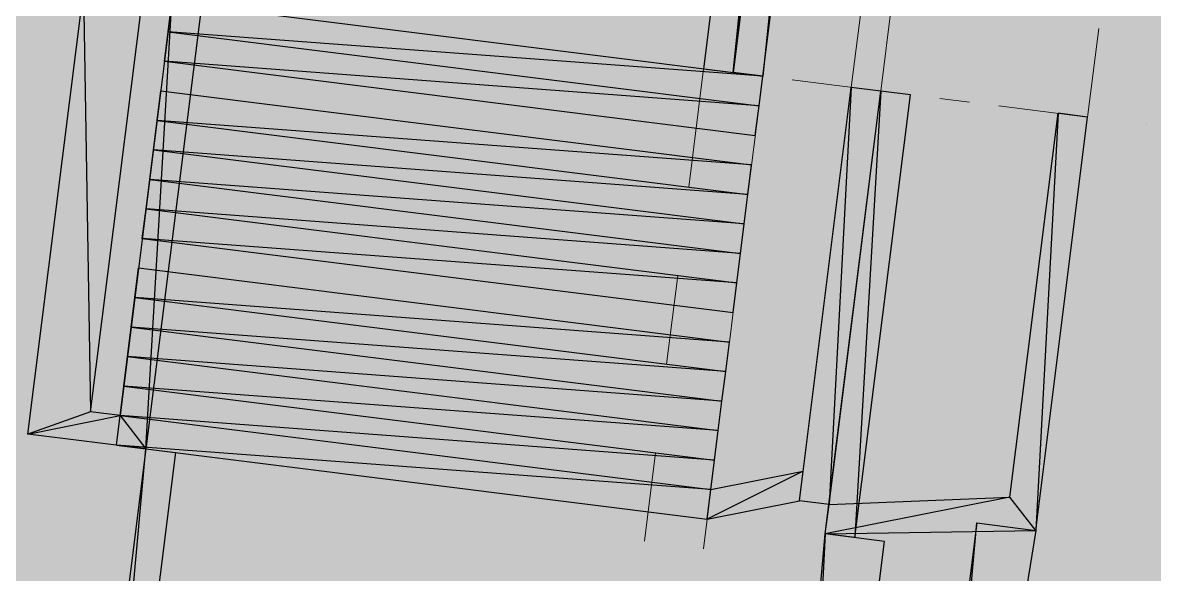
# Model space of a CAD drawing. Header units: metres. Extents: x -4 to 509425, y 7549 to 4732445.
# Drawn here: x 475995.3544 to 475995.6762, y 4719725.0143 to 4719725.1713 of the extents above; entities that cross this region are included whole.
import ezdxf

# ---------------------------------------------------------------- set-up
doc = ezdxf.new("R2010")
doc.units = ezdxf.units.M
doc.header["$LTSCALE"] = 0.01
doc.header["$MEASUREMENT"] = 0
doc.layers.get('0').update_dxf_attribs({"lineweight": 0})
doc.layers.add('_SUBESTACIÓN', color=1, linetype='Continuous')
doc.layers.add('SUBESTACION LA VID', color=253, linetype='Continuous')

# ---------------------------------------------------------------- blocks, each defined once
blk = doc.blocks.new('A$Cfff6051d')
at = {"layer": 'SUBESTACION LA VID', "transparency": 33554687}
h = blk.add_hatch(color=256, dxfattribs=at)
h.dxf.hatch_style = 2
edge = h.paths.add_edge_path()
edge.add_spline(control_points=[(475995.24128, 4719724.75294), (475995.24128, 4719724.75294), (475995.24968, 4719724.75189), (475995.24968, 4719724.75189), (475995.24968, 4719724.75189), (475995.35291, 4719725.64338), (475995.35291, 4719725.64338), (475995.35291, 4719725.64338), (475995.24128, 4719724.75294), (475995.24128, 4719724.75294)], knot_values=[0, 0, 0, 0, 1, 1, 1, 2, 2, 2, 3, 3, 3, 3], degree=3, periodic=0)
edge = h.paths.add_edge_path()
edge.add_spline(control_points=[(475995.24968, 4719724.75189), (475995.24968, 4719724.75189), (475995.35291, 4719725.64338), (475995.35291, 4719725.64338), (475995.35291, 4719725.64338), (475995.36131, 4719725.64232), (475995.36131, 4719725.64232), (475995.36131, 4719725.64232), (475995.24968, 4719724.75189), (475995.24968, 4719724.75189)], knot_values=[0, 0, 0, 0, 1, 1, 1, 2, 2, 2, 3, 3, 3, 3], degree=3, periodic=0)
h = blk.add_hatch(color=256, dxfattribs=at)
h.dxf.hatch_style = 2
edge = h.paths.add_edge_path()
edge.add_spline(control_points=[(475995.24968, 4719724.75189), (475995.24968, 4719724.75189), (475995.25808, 4719724.75084), (475995.25808, 4719724.75084), (475995.25808, 4719724.75084), (475995.36131, 4719725.64232), (475995.36131, 4719725.64232), (475995.36131, 4719725.64232), (475995.24968, 4719724.75189), (475995.24968, 4719724.75189)], knot_values=[0, 0, 0, 0, 1, 1, 1, 2, 2, 2, 3, 3, 3, 3], degree=3, periodic=0)
edge = h.paths.add_edge_path()
edge.add_spline(control_points=[(475995.25808, 4719724.75084), (475995.25808, 4719724.75084), (475995.36131, 4719725.64232), (475995.36131, 4719725.64232), (475995.36131, 4719725.64232), (475995.36971, 4719725.64127), (475995.36971, 4719725.64127), (475995.36971, 4719725.64127), (475995.25808, 4719724.75084), (475995.25808, 4719724.75084)], knot_values=[0, 0, 0, 0, 1, 1, 1, 2, 2, 2, 3, 3, 3, 3], degree=3, periodic=0)
h = blk.add_hatch(color=256, dxfattribs=at)
h.dxf.hatch_style = 2
edge = h.paths.add_edge_path()
edge.add_spline(control_points=[(475995.6049, 4719725.54353), (475995.6049, 4719725.54353), (475995.5965, 4719725.54458), (475995.5965, 4719725.54458), (475995.5965, 4719725.54458), (475995.55645, 4719725.15711), (475995.55645, 4719725.15711), (475995.55645, 4719725.15711), (475995.6049, 4719725.54353), (475995.6049, 4719725.54353)], knot_values=[0, 0, 0, 0, 1, 1, 1, 2, 2, 2, 3, 3, 3, 3], degree=3, periodic=0)
edge = h.paths.add_edge_path()
edge.add_spline(control_points=[(475995.5965, 4719725.54458), (475995.5965, 4719725.54458), (475995.55645, 4719725.15711), (475995.55645, 4719725.15711), (475995.55645, 4719725.15711), (475995.54805, 4719725.15817), (475995.54805, 4719725.15817), (475995.54805, 4719725.15817), (475995.5965, 4719725.54458), (475995.5965, 4719725.54458)], knot_values=[0, 0, 0, 0, 1, 1, 1, 2, 2, 2, 3, 3, 3, 3], degree=3, periodic=0)
h = blk.add_hatch(color=256, dxfattribs=at)
h.dxf.hatch_style = 2
edge = h.paths.add_edge_path()
edge.add_spline(control_points=[(475995.55645, 4719725.15711), (475995.55645, 4719725.15711), (475995.56485, 4719725.15606), (475995.56485, 4719725.15606), (475995.56485, 4719725.15606), (475995.6049, 4719725.54353), (475995.6049, 4719725.54353), (475995.6049, 4719725.54353), (475995.55645, 4719725.15711), (475995.55645, 4719725.15711)], knot_values=[0, 0, 0, 0, 1, 1, 1, 2, 2, 2, 3, 3, 3, 3], degree=3, periodic=0)
edge = h.paths.add_edge_path()
edge.add_spline(control_points=[(475995.56485, 4719725.15606), (475995.56485, 4719725.15606), (475995.6049, 4719725.54353), (475995.6049, 4719725.54353), (475995.6049, 4719725.54353), (475995.6133, 4719725.54247), (475995.6133, 4719725.54247), (475995.6133, 4719725.54247), (475995.56485, 4719725.15606), (475995.56485, 4719725.15606)], knot_values=[0, 0, 0, 0, 1, 1, 1, 2, 2, 2, 3, 3, 3, 3], degree=3, periodic=0)
h = blk.add_hatch(color=256, dxfattribs=at)
h.dxf.hatch_style = 2
edge = h.paths.add_edge_path()
edge.add_spline(control_points=[(475995.39685, 4719725.17712), (475995.39685, 4719725.17712), (475995.39579, 4719725.16872), (475995.39579, 4719725.16872), (475995.39579, 4719725.16872), (475995.56485, 4719725.15606), (475995.56485, 4719725.15606), (475995.56485, 4719725.15606), (475995.39685, 4719725.17712), (475995.39685, 4719725.17712)], knot_values=[0, 0, 0, 0, 1, 1, 1, 2, 2, 2, 3, 3, 3, 3], degree=3, periodic=0)
edge = h.paths.add_edge_path()
edge.add_spline(control_points=[(475995.39579, 4719725.16872), (475995.39579, 4719725.16872), (475995.56485, 4719725.15606), (475995.56485, 4719725.15606), (475995.56485, 4719725.15606), (475995.5638, 4719725.14766), (475995.5638, 4719725.14766), (475995.5638, 4719725.14766), (475995.39579, 4719725.16872), (475995.39579, 4719725.16872)], knot_values=[0, 0, 0, 0, 1, 1, 1, 2, 2, 2, 3, 3, 3, 3], degree=3, periodic=0)
h = blk.add_hatch(color=256, dxfattribs=at)
h.dxf.hatch_style = 2
edge = h.paths.add_edge_path()
edge.add_spline(control_points=[(475995.39579, 4719725.16872), (475995.39579, 4719725.16872), (475995.39474, 4719725.16032), (475995.39474, 4719725.16032), (475995.39474, 4719725.16032), (475995.5638, 4719725.14766), (475995.5638, 4719725.14766), (475995.5638, 4719725.14766), (475995.39579, 4719725.16872), (475995.39579, 4719725.16872)], knot_values=[0, 0, 0, 0, 1, 1, 1, 2, 2, 2, 3, 3, 3, 3], degree=3, periodic=0)
edge = h.paths.add_edge_path()
edge.add_spline(control_points=[(475995.39474, 4719725.16032), (475995.39474, 4719725.16032), (475995.5638, 4719725.14766), (475995.5638, 4719725.14766), (475995.5638, 4719725.14766), (475995.56275, 4719725.13926), (475995.56275, 4719725.13926), (475995.56275, 4719725.13926), (475995.39474, 4719725.16032), (475995.39474, 4719725.16032)], knot_values=[0, 0, 0, 0, 1, 1, 1, 2, 2, 2, 3, 3, 3, 3], degree=3, periodic=0)
h = blk.add_hatch(color=256, dxfattribs=at)
h.dxf.hatch_style = 2
edge = h.paths.add_edge_path()
edge.add_spline(control_points=[(475995.39369, 4719725.15192), (475995.39369, 4719725.15192), (475995.39263, 4719725.14352), (475995.39263, 4719725.14352), (475995.39263, 4719725.14352), (475995.5617, 4719725.13086), (475995.5617, 4719725.13086), (475995.5617, 4719725.13086), (475995.39369, 4719725.15192), (475995.39369, 4719725.15192)], knot_values=[0, 0, 0, 0, 1, 1, 1, 2, 2, 2, 3, 3, 3, 3], degree=3, periodic=0)
edge = h.paths.add_edge_path()
edge.add_spline(control_points=[(475995.39263, 4719725.14352), (475995.39263, 4719725.14352), (475995.5617, 4719725.13086), (475995.5617, 4719725.13086), (475995.5617, 4719725.13086), (475995.56064, 4719725.12246), (475995.56064, 4719725.12246), (475995.56064, 4719725.12246), (475995.39263, 4719725.14352), (475995.39263, 4719725.14352)], knot_values=[0, 0, 0, 0, 1, 1, 1, 2, 2, 2, 3, 3, 3, 3], degree=3, periodic=0)
h = blk.add_hatch(color=256, dxfattribs=at)
h.dxf.hatch_style = 2
edge = h.paths.add_edge_path()
edge.add_spline(control_points=[(475995.58266, 4719725.02584), (475995.58266, 4719725.02584), (475995.59106, 4719725.02479), (475995.59106, 4719725.02479), (475995.59106, 4719725.02479), (475995.59845, 4719725.15185), (475995.59845, 4719725.15185), (475995.59845, 4719725.15185), (475995.58266, 4719725.02584), (475995.58266, 4719725.02584)], knot_values=[0, 0, 0, 0, 1, 1, 1, 2, 2, 2, 3, 3, 3, 3], degree=3, periodic=0)
edge = h.paths.add_edge_path()
edge.add_spline(control_points=[(475995.59106, 4719725.02479), (475995.59106, 4719725.02479), (475995.59845, 4719725.15185), (475995.59845, 4719725.15185), (475995.59845, 4719725.15185), (475995.60685, 4719725.15079), (475995.60685, 4719725.15079), (475995.60685, 4719725.15079), (475995.59106, 4719725.02479), (475995.59106, 4719725.02479)], knot_values=[0, 0, 0, 0, 1, 1, 1, 2, 2, 2, 3, 3, 3, 3], degree=3, periodic=0)
h = blk.add_hatch(color=256, dxfattribs=at)
h.dxf.hatch_style = 2
edge = h.paths.add_edge_path()
edge.add_spline(control_points=[(475995.39263, 4719725.14352), (475995.39263, 4719725.14352), (475995.39158, 4719725.13512), (475995.39158, 4719725.13512), (475995.39158, 4719725.13512), (475995.56064, 4719725.12246), (475995.56064, 4719725.12246), (475995.56064, 4719725.12246), (475995.39263, 4719725.14352), (475995.39263, 4719725.14352)], knot_values=[0, 0, 0, 0, 1, 1, 1, 2, 2, 2, 3, 3, 3, 3], degree=3, periodic=0)
edge = h.paths.add_edge_path()
edge.add_spline(control_points=[(475995.39158, 4719725.13512), (475995.39158, 4719725.13512), (475995.56064, 4719725.12246), (475995.56064, 4719725.12246), (475995.56064, 4719725.12246), (475995.55959, 4719725.11406), (475995.55959, 4719725.11406), (475995.55959, 4719725.11406), (475995.39158, 4719725.13512), (475995.39158, 4719725.13512)], knot_values=[0, 0, 0, 0, 1, 1, 1, 2, 2, 2, 3, 3, 3, 3], degree=3, periodic=0)
h = blk.add_hatch(color=256, dxfattribs=at)
h.dxf.hatch_style = 2
edge = h.paths.add_edge_path()
edge.add_spline(control_points=[(475995.39158, 4719725.13512), (475995.39158, 4719725.13512), (475995.39053, 4719725.12672), (475995.39053, 4719725.12672), (475995.39053, 4719725.12672), (475995.55959, 4719725.11406), (475995.55959, 4719725.11406), (475995.55959, 4719725.11406), (475995.39158, 4719725.13512), (475995.39158, 4719725.13512)], knot_values=[0, 0, 0, 0, 1, 1, 1, 2, 2, 2, 3, 3, 3, 3], degree=3, periodic=0)
edge = h.paths.add_edge_path()
edge.add_spline(control_points=[(475995.39053, 4719725.12672), (475995.39053, 4719725.12672), (475995.55959, 4719725.11406), (475995.55959, 4719725.11406), (475995.55959, 4719725.11406), (475995.55854, 4719725.10566), (475995.55854, 4719725.10566), (475995.55854, 4719725.10566), (475995.39053, 4719725.12672), (475995.39053, 4719725.12672)], knot_values=[0, 0, 0, 0, 1, 1, 1, 2, 2, 2, 3, 3, 3, 3], degree=3, periodic=0)
h = blk.add_hatch(color=256, dxfattribs=at)
h.dxf.hatch_style = 2
edge = h.paths.add_edge_path()
edge.add_spline(control_points=[(475995.39053, 4719725.12672), (475995.39053, 4719725.12672), (475995.38947, 4719725.11832), (475995.38947, 4719725.11832), (475995.38947, 4719725.11832), (475995.55854, 4719725.10566), (475995.55854, 4719725.10566), (475995.55854, 4719725.10566), (475995.39053, 4719725.12672), (475995.39053, 4719725.12672)], knot_values=[0, 0, 0, 0, 1, 1, 1, 2, 2, 2, 3, 3, 3, 3], degree=3, periodic=0)
edge = h.paths.add_edge_path()
edge.add_spline(control_points=[(475995.38947, 4719725.11832), (475995.38947, 4719725.11832), (475995.55854, 4719725.10566), (475995.55854, 4719725.10566), (475995.55854, 4719725.10566), (475995.55748, 4719725.09726), (475995.55748, 4719725.09726), (475995.55748, 4719725.09726), (475995.38947, 4719725.11832), (475995.38947, 4719725.11832)], knot_values=[0, 0, 0, 0, 1, 1, 1, 2, 2, 2, 3, 3, 3, 3], degree=3, periodic=0)
h = blk.add_hatch(color=256, dxfattribs=at)
h.dxf.hatch_style = 2
edge = h.paths.add_edge_path()
edge.add_spline(control_points=[(475995.38947, 4719725.11832), (475995.38947, 4719725.11832), (475995.38842, 4719725.10992), (475995.38842, 4719725.10992), (475995.38842, 4719725.10992), (475995.55748, 4719725.09726), (475995.55748, 4719725.09726), (475995.55748, 4719725.09726), (475995.38947, 4719725.11832), (475995.38947, 4719725.11832)], knot_values=[0, 0, 0, 0, 1, 1, 1, 2, 2, 2, 3, 3, 3, 3], degree=3, periodic=0)
edge = h.paths.add_edge_path()
edge.add_spline(control_points=[(475995.38842, 4719725.10992), (475995.38842, 4719725.10992), (475995.55748, 4719725.09726), (475995.55748, 4719725.09726), (475995.55748, 4719725.09726), (475995.55643, 4719725.08886), (475995.55643, 4719725.08886), (475995.55643, 4719725.08886), (475995.38842, 4719725.10992), (475995.38842, 4719725.10992)], knot_values=[0, 0, 0, 0, 1, 1, 1, 2, 2, 2, 3, 3, 3, 3], degree=3, periodic=0)
h = blk.add_hatch(color=256, dxfattribs=at)
h.dxf.hatch_style = 2
edge = h.paths.add_edge_path()
edge.add_spline(control_points=[(475995.38737, 4719725.10152), (475995.38737, 4719725.10152), (475995.38631, 4719725.09312), (475995.38631, 4719725.09312), (475995.38631, 4719725.09312), (475995.55538, 4719725.08046), (475995.55538, 4719725.08046), (475995.55538, 4719725.08046), (475995.38737, 4719725.10152), (475995.38737, 4719725.10152)], knot_values=[0, 0, 0, 0, 1, 1, 1, 2, 2, 2, 3, 3, 3, 3], degree=3, periodic=0)
edge = h.paths.add_edge_path()
edge.add_spline(control_points=[(475995.38631, 4719725.09312), (475995.38631, 4719725.09312), (475995.55538, 4719725.08046), (475995.55538, 4719725.08046), (475995.55538, 4719725.08046), (475995.55432, 4719725.07206), (475995.55432, 4719725.07206), (475995.55432, 4719725.07206), (475995.38631, 4719725.09312), (475995.38631, 4719725.09312)], knot_values=[0, 0, 0, 0, 1, 1, 1, 2, 2, 2, 3, 3, 3, 3], degree=3, periodic=0)
h = blk.add_hatch(color=256, dxfattribs=at)
h.dxf.hatch_style = 2
edge = h.paths.add_edge_path()
edge.add_spline(control_points=[(475995.38631, 4719725.09312), (475995.38631, 4719725.09312), (475995.38526, 4719725.08472), (475995.38526, 4719725.08472), (475995.38526, 4719725.08472), (475995.55432, 4719725.07206), (475995.55432, 4719725.07206), (475995.55432, 4719725.07206), (475995.38631, 4719725.09312), (475995.38631, 4719725.09312)], knot_values=[0, 0, 0, 0, 1, 1, 1, 2, 2, 2, 3, 3, 3, 3], degree=3, periodic=0)
edge = h.paths.add_edge_path()
edge.add_spline(control_points=[(475995.38526, 4719725.08472), (475995.38526, 4719725.08472), (475995.55432, 4719725.07206), (475995.55432, 4719725.07206), (475995.55432, 4719725.07206), (475995.55327, 4719725.06366), (475995.55327, 4719725.06366), (475995.55327, 4719725.06366), (475995.38526, 4719725.08472), (475995.38526, 4719725.08472)], knot_values=[0, 0, 0, 0, 1, 1, 1, 2, 2, 2, 3, 3, 3, 3], degree=3, periodic=0)
h = blk.add_hatch(color=256, dxfattribs=at)
h.dxf.hatch_style = 2
edge = h.paths.add_edge_path()
edge.add_spline(control_points=[(475995.38526, 4719725.08472), (475995.38526, 4719725.08472), (475995.38421, 4719725.07632), (475995.38421, 4719725.07632), (475995.38421, 4719725.07632), (475995.55327, 4719725.06366), (475995.55327, 4719725.06366), (475995.55327, 4719725.06366), (475995.38526, 4719725.08472), (475995.38526, 4719725.08472)], knot_values=[0, 0, 0, 0, 1, 1, 1, 2, 2, 2, 3, 3, 3, 3], degree=3, periodic=0)
edge = h.paths.add_edge_path()
edge.add_spline(control_points=[(475995.38421, 4719725.07632), (475995.38421, 4719725.07632), (475995.55327, 4719725.06366), (475995.55327, 4719725.06366), (475995.55327, 4719725.06366), (475995.55222, 4719725.05526), (475995.55222, 4719725.05526), (475995.55222, 4719725.05526), (475995.38421, 4719725.07632), (475995.38421, 4719725.07632)], knot_values=[0, 0, 0, 0, 1, 1, 1, 2, 2, 2, 3, 3, 3, 3], degree=3, periodic=0)
h = blk.add_hatch(color=256, dxfattribs=at)
h.dxf.hatch_style = 2
edge = h.paths.add_edge_path()
edge.add_spline(control_points=[(475995.38421, 4719725.07632), (475995.38421, 4719725.07632), (475995.38316, 4719725.06792), (475995.38316, 4719725.06792), (475995.38316, 4719725.06792), (475995.55222, 4719725.05526), (475995.55222, 4719725.05526), (475995.55222, 4719725.05526), (475995.38421, 4719725.07632), (475995.38421, 4719725.07632)], knot_values=[0, 0, 0, 0, 1, 1, 1, 2, 2, 2, 3, 3, 3, 3], degree=3, periodic=0)
edge = h.paths.add_edge_path()
edge.add_spline(control_points=[(475995.38316, 4719725.06792), (475995.38316, 4719725.06792), (475995.55222, 4719725.05526), (475995.55222, 4719725.05526), (475995.55222, 4719725.05526), (475995.55116, 4719725.04686), (475995.55116, 4719725.04686), (475995.55116, 4719725.04686), (475995.38316, 4719725.06792), (475995.38316, 4719725.06792)], knot_values=[0, 0, 0, 0, 1, 1, 1, 2, 2, 2, 3, 3, 3, 3], degree=3, periodic=0)
h = blk.add_hatch(color=256, dxfattribs=at)
h.dxf.hatch_style = 2
edge = h.paths.add_edge_path()
edge.add_spline(control_points=[(475995.38316, 4719725.06792), (475995.38316, 4719725.06792), (475995.3821, 4719725.05952), (475995.3821, 4719725.05952), (475995.3821, 4719725.05952), (475995.55116, 4719725.04686), (475995.55116, 4719725.04686), (475995.55116, 4719725.04686), (475995.38316, 4719725.06792), (475995.38316, 4719725.06792)], knot_values=[0, 0, 0, 0, 1, 1, 1, 2, 2, 2, 3, 3, 3, 3], degree=3, periodic=0)
edge = h.paths.add_edge_path()
edge.add_spline(control_points=[(475995.3821, 4719725.05952), (475995.3821, 4719725.05952), (475995.55116, 4719725.04686), (475995.55116, 4719725.04686), (475995.55116, 4719725.04686), (475995.55011, 4719725.03846), (475995.55011, 4719725.03846), (475995.55011, 4719725.03846), (475995.3821, 4719725.05952), (475995.3821, 4719725.05952)], knot_values=[0, 0, 0, 0, 1, 1, 1, 2, 2, 2, 3, 3, 3, 3], degree=3, periodic=0)
h = blk.add_hatch(color=256, dxfattribs=at)
h.dxf.hatch_style = 2
edge = h.paths.add_edge_path()
edge.add_spline(control_points=[(475995.3821, 4719725.05952), (475995.3821, 4719725.05952), (475995.38105, 4719725.05112), (475995.38105, 4719725.05112), (475995.38105, 4719725.05112), (475995.55011, 4719725.03846), (475995.55011, 4719725.03846), (475995.55011, 4719725.03846), (475995.3821, 4719725.05952), (475995.3821, 4719725.05952)], knot_values=[0, 0, 0, 0, 1, 1, 1, 2, 2, 2, 3, 3, 3, 3], degree=3, periodic=0)
edge = h.paths.add_edge_path()
edge.add_spline(control_points=[(475995.38105, 4719725.05112), (475995.38105, 4719725.05112), (475995.55011, 4719725.03846), (475995.55011, 4719725.03846), (475995.55011, 4719725.03846), (475995.54906, 4719725.03005), (475995.54906, 4719725.03005), (475995.54906, 4719725.03005), (475995.38105, 4719725.05112), (475995.38105, 4719725.05112)], knot_values=[0, 0, 0, 0, 1, 1, 1, 2, 2, 2, 3, 3, 3, 3], degree=3, periodic=0)
h = blk.add_hatch(color=256, dxfattribs=at)
h.dxf.hatch_style = 2
edge = h.paths.add_edge_path()
edge.add_spline(control_points=[(475995.39785, 4719725.04901), (475995.39785, 4719725.04901), (475995.38945, 4719725.05006), (475995.38945, 4719725.05006), (475995.38945, 4719725.05006), (475995.36731, 4719724.8054), (475995.36731, 4719724.8054), (475995.36731, 4719724.8054), (475995.39785, 4719725.04901), (475995.39785, 4719725.04901)], knot_values=[0, 0, 0, 0, 1, 1, 1, 2, 2, 2, 3, 3, 3, 3], degree=3, periodic=0)
edge = h.paths.add_edge_path()
edge.add_spline(control_points=[(475995.38945, 4719725.05006), (475995.38945, 4719725.05006), (475995.36731, 4719724.8054), (475995.36731, 4719724.8054), (475995.36731, 4719724.8054), (475995.35891, 4719724.80645), (475995.35891, 4719724.80645), (475995.35891, 4719724.80645), (475995.38945, 4719725.05006), (475995.38945, 4719725.05006)], knot_values=[0, 0, 0, 0, 1, 1, 1, 2, 2, 2, 3, 3, 3, 3], degree=3, periodic=0)
h = blk.add_hatch(color=256, dxfattribs=at)
h.dxf.hatch_style = 2
edge = h.paths.add_edge_path()
edge.add_spline(control_points=[(475995.64252, 4719725.02687), (475995.64252, 4719725.02687), (475995.62572, 4719725.02898), (475995.62572, 4719725.02898), (475995.62572, 4719725.02898), (475995.60463, 4719724.79271), (475995.60463, 4719724.79271), (475995.60463, 4719724.79271), (475995.64252, 4719725.02687), (475995.64252, 4719725.02687)], knot_values=[0, 0, 0, 0, 1, 1, 1, 2, 2, 2, 3, 3, 3, 3], degree=3, periodic=0)
edge = h.paths.add_edge_path()
edge.add_spline(control_points=[(475995.62572, 4719725.02898), (475995.62572, 4719725.02898), (475995.60463, 4719724.79271), (475995.60463, 4719724.79271), (475995.60463, 4719724.79271), (475995.59623, 4719724.79377), (475995.59623, 4719724.79377), (475995.59623, 4719724.79377), (475995.62572, 4719725.02898), (475995.62572, 4719725.02898)], knot_values=[0, 0, 0, 0, 1, 1, 1, 2, 2, 2, 3, 3, 3, 3], degree=3, periodic=0)
h = blk.add_hatch(color=256, dxfattribs=at)
h.dxf.hatch_style = 2
edge = h.paths.add_edge_path()
edge.add_spline(control_points=[(475995.56262, 4719724.79798), (475995.56262, 4719724.79798), (475995.57102, 4719724.79693), (475995.57102, 4719724.79693), (475995.57102, 4719724.79693), (475995.58266, 4719725.02584), (475995.58266, 4719725.02584), (475995.58266, 4719725.02584), (475995.56262, 4719724.79798), (475995.56262, 4719724.79798)], knot_values=[0, 0, 0, 0, 1, 1, 1, 2, 2, 2, 3, 3, 3, 3], degree=3, periodic=0)
edge = h.paths.add_edge_path()
edge.add_spline(control_points=[(475995.57102, 4719724.79693), (475995.57102, 4719724.79693), (475995.58266, 4719725.02584), (475995.58266, 4719725.02584), (475995.58266, 4719725.02584), (475995.59946, 4719725.02373), (475995.59946, 4719725.02373), (475995.59946, 4719725.02373), (475995.57102, 4719724.79693), (475995.57102, 4719724.79693)], knot_values=[0, 0, 0, 0, 1, 1, 1, 2, 2, 2, 3, 3, 3, 3], degree=3, periodic=0)
at = {"layer": 'SUBESTACION LA VID', "lineweight": 0}
for p, q in [((475995.59321, 4719725.1781), (475995.59005, 4719725.1529)), ((475995.60161, 4719725.17705), (475995.59845, 4719725.15185)), ((475995.45565, 4719725.16975), (475995.44725, 4719725.1708)), ((475995.49765, 4719725.16448), (475995.46405, 4719725.1687)), ((475995.66042, 4719725.16967), (475995.65726, 4719725.14447)), ((475995.51445, 4719725.16238), (475995.50605, 4719725.16343)), ((475995.54805, 4719725.15817), (475995.52285, 4719725.16133)), ((475995.54805, 4719725.15817), (475995.54384, 4719725.12456)), ((475995.56064, 4719725.12246), (475995.56485, 4719725.15606)), ((475995.56485, 4719725.15606), (475995.56485, 4719725.15606)), ((475995.60685, 4719725.15079), (475995.57325, 4719725.15501)), ((475995.62365, 4719725.14869), (475995.61525, 4719725.14974)), ((475995.65726, 4719725.14447), (475995.63205, 4719725.14763)), ((475995.67406, 4719725.14237), (475995.67406, 4719725.14237)), ((475995.54068, 4719725.09936), (475995.53752, 4719725.07416)), ((475995.55432, 4719725.07206), (475995.55748, 4719725.09726)), ((475995.53436, 4719725.04896), (475995.5312, 4719725.02376)), ((475995.548, 4719725.02165), (475995.55116, 4719725.04686))]:
    blk.add_line(p, q, dxfattribs=at)
at = {"layer": 'SUBESTACION LA VID'}
for points in [[(475995.24968, 4719724.75189), (475995.24968, 4719724.75189), (475995.35291, 4719725.64338), (475995.35291, 4719725.64338), (475995.35291, 4719725.64338), (475995.36131, 4719725.64232), (475995.36131, 4719725.64232), (475995.36131, 4719725.64232), (475995.24968, 4719724.75189), (475995.24968, 4719724.75189)], [(475995.24968, 4719724.75189), (475995.24968, 4719724.75189), (475995.25808, 4719724.75084), (475995.25808, 4719724.75084), (475995.25808, 4719724.75084), (475995.36131, 4719725.64232), (475995.36131, 4719725.64232), (475995.36131, 4719725.64232), (475995.24968, 4719724.75189), (475995.24968, 4719724.75189)], [(475995.25808, 4719724.75084), (475995.25808, 4719724.75084), (475995.36131, 4719725.64232), (475995.36131, 4719725.64232), (475995.36131, 4719725.64232), (475995.36971, 4719725.64127), (475995.36971, 4719725.64127), (475995.36971, 4719725.64127), (475995.25808, 4719724.75084), (475995.25808, 4719724.75084)], [(475995.5965, 4719725.54458), (475995.5965, 4719725.54458), (475995.55645, 4719725.15711), (475995.55645, 4719725.15711), (475995.55645, 4719725.15711), (475995.54805, 4719725.15817), (475995.54805, 4719725.15817), (475995.54805, 4719725.15817), (475995.5965, 4719725.54458), (475995.5965, 4719725.54458)], [(475995.6049, 4719725.54353), (475995.6049, 4719725.54353), (475995.5965, 4719725.54458), (475995.5965, 4719725.54458), (475995.5965, 4719725.54458), (475995.55645, 4719725.15711), (475995.55645, 4719725.15711), (475995.55645, 4719725.15711), (475995.6049, 4719725.54353), (475995.6049, 4719725.54353)], [(475995.55645, 4719725.15711), (475995.55645, 4719725.15711), (475995.56485, 4719725.15606), (475995.56485, 4719725.15606), (475995.56485, 4719725.15606), (475995.6049, 4719725.54353), (475995.6049, 4719725.54353), (475995.6049, 4719725.54353), (475995.55645, 4719725.15711), (475995.55645, 4719725.15711)], [(475995.56485, 4719725.15606), (475995.56485, 4719725.15606), (475995.6049, 4719725.54353), (475995.6049, 4719725.54353), (475995.6049, 4719725.54353), (475995.6133, 4719725.54247), (475995.6133, 4719725.54247), (475995.6133, 4719725.54247), (475995.56485, 4719725.15606), (475995.56485, 4719725.15606)], [(475995.35585, 4719725.05428), (475995.35585, 4719725.05428), (475995.3737, 4719725.06057), (475995.3737, 4719725.06057), (475995.3737, 4719725.06057), (475995.37165, 4719725.18028), (475995.37165, 4719725.18028), (475995.37165, 4719725.18028), (475995.35585, 4719725.05428), (475995.35585, 4719725.05428)], [(475995.3737, 4719725.06057), (475995.3737, 4719725.06057), (475995.37165, 4719725.18028), (475995.37165, 4719725.18028), (475995.37165, 4719725.18028), (475995.38845, 4719725.17818), (475995.38845, 4719725.17818), (475995.38845, 4719725.17818), (475995.3737, 4719725.06057), (475995.3737, 4719725.06057)], [(475995.39685, 4719725.17712), (475995.39685, 4719725.17712), (475995.38945, 4719725.05006), (475995.38945, 4719725.05006), (475995.38945, 4719725.05006), (475995.3821, 4719725.05952), (475995.3821, 4719725.05952), (475995.3821, 4719725.05952), (475995.39685, 4719725.17712), (475995.39685, 4719725.17712)], [(475995.40525, 4719725.17607), (475995.40525, 4719725.17607), (475995.39685, 4719725.17712), (475995.39685, 4719725.17712), (475995.39685, 4719725.17712), (475995.38945, 4719725.05006), (475995.38945, 4719725.05006), (475995.38945, 4719725.05006), (475995.40525, 4719725.17607), (475995.40525, 4719725.17607)], [(475995.39685, 4719725.17712), (475995.39685, 4719725.17712), (475995.39579, 4719725.16872), (475995.39579, 4719725.16872), (475995.39579, 4719725.16872), (475995.56485, 4719725.15606), (475995.56485, 4719725.15606), (475995.56485, 4719725.15606), (475995.39685, 4719725.17712), (475995.39685, 4719725.17712)], [(475995.39579, 4719725.16872), (475995.39579, 4719725.16872), (475995.39474, 4719725.16032), (475995.39474, 4719725.16032), (475995.39474, 4719725.16032), (475995.5638, 4719725.14766), (475995.5638, 4719725.14766), (475995.5638, 4719725.14766), (475995.39579, 4719725.16872), (475995.39579, 4719725.16872)], [(475995.39579, 4719725.16872), (475995.39579, 4719725.16872), (475995.56485, 4719725.15606), (475995.56485, 4719725.15606), (475995.56485, 4719725.15606), (475995.5638, 4719725.14766), (475995.5638, 4719725.14766), (475995.5638, 4719725.14766), (475995.39579, 4719725.16872), (475995.39579, 4719725.16872)], [(475995.39474, 4719725.16032), (475995.39474, 4719725.16032), (475995.5638, 4719725.14766), (475995.5638, 4719725.14766), (475995.5638, 4719725.14766), (475995.56275, 4719725.13926), (475995.56275, 4719725.13926), (475995.56275, 4719725.13926), (475995.39474, 4719725.16032), (475995.39474, 4719725.16032)], [(475995.57531, 4719725.0353), (475995.57531, 4719725.0353), (475995.58371, 4719725.03424), (475995.58371, 4719725.03424), (475995.58371, 4719725.03424), (475995.59005, 4719725.1529), (475995.59005, 4719725.1529), (475995.59005, 4719725.1529), (475995.57531, 4719725.0353), (475995.57531, 4719725.0353)], [(475995.58371, 4719725.03424), (475995.58371, 4719725.03424), (475995.59005, 4719725.1529), (475995.59005, 4719725.1529), (475995.59005, 4719725.1529), (475995.59845, 4719725.15185), (475995.59845, 4719725.15185), (475995.59845, 4719725.15185), (475995.58371, 4719725.03424), (475995.58371, 4719725.03424)], [(475995.39369, 4719725.15192), (475995.39369, 4719725.15192), (475995.39263, 4719725.14352), (475995.39263, 4719725.14352), (475995.39263, 4719725.14352), (475995.5617, 4719725.13086), (475995.5617, 4719725.13086), (475995.5617, 4719725.13086), (475995.39369, 4719725.15192), (475995.39369, 4719725.15192)], [(475995.58266, 4719725.02584), (475995.58266, 4719725.02584), (475995.59106, 4719725.02479), (475995.59106, 4719725.02479), (475995.59106, 4719725.02479), (475995.59845, 4719725.15185), (475995.59845, 4719725.15185), (475995.59845, 4719725.15185), (475995.58266, 4719725.02584), (475995.58266, 4719725.02584)], [(475995.59106, 4719725.02479), (475995.59106, 4719725.02479), (475995.59845, 4719725.15185), (475995.59845, 4719725.15185), (475995.59845, 4719725.15185), (475995.60685, 4719725.15079), (475995.60685, 4719725.15079), (475995.60685, 4719725.15079), (475995.59106, 4719725.02479), (475995.59106, 4719725.02479)], [(475995.63517, 4719725.03632), (475995.63517, 4719725.03632), (475995.64252, 4719725.02687), (475995.64252, 4719725.02687), (475995.64252, 4719725.02687), (475995.64886, 4719725.14553), (475995.64886, 4719725.14553), (475995.64886, 4719725.14553), (475995.63517, 4719725.03632), (475995.63517, 4719725.03632)], [(475995.64252, 4719725.02687), (475995.64252, 4719725.02687), (475995.64886, 4719725.14553), (475995.64886, 4719725.14553), (475995.64886, 4719725.14553), (475995.65726, 4719725.14447), (475995.65726, 4719725.14447), (475995.65726, 4719725.14447), (475995.64252, 4719725.02687), (475995.64252, 4719725.02687)], [(475995.39263, 4719725.14352), (475995.39263, 4719725.14352), (475995.39158, 4719725.13512), (475995.39158, 4719725.13512), (475995.39158, 4719725.13512), (475995.56064, 4719725.12246), (475995.56064, 4719725.12246), (475995.56064, 4719725.12246), (475995.39263, 4719725.14352), (475995.39263, 4719725.14352)], [(475995.39263, 4719725.14352), (475995.39263, 4719725.14352), (475995.5617, 4719725.13086), (475995.5617, 4719725.13086), (475995.5617, 4719725.13086), (475995.56064, 4719725.12246), (475995.56064, 4719725.12246), (475995.56064, 4719725.12246), (475995.39263, 4719725.14352), (475995.39263, 4719725.14352)], [(475995.39158, 4719725.13512), (475995.39158, 4719725.13512), (475995.39053, 4719725.12672), (475995.39053, 4719725.12672), (475995.39053, 4719725.12672), (475995.55959, 4719725.11406), (475995.55959, 4719725.11406), (475995.55959, 4719725.11406), (475995.39158, 4719725.13512), (475995.39158, 4719725.13512)], [(475995.39158, 4719725.13512), (475995.39158, 4719725.13512), (475995.56064, 4719725.12246), (475995.56064, 4719725.12246), (475995.56064, 4719725.12246), (475995.55959, 4719725.11406), (475995.55959, 4719725.11406), (475995.55959, 4719725.11406), (475995.39158, 4719725.13512), (475995.39158, 4719725.13512)], [(475995.39053, 4719725.12672), (475995.39053, 4719725.12672), (475995.38947, 4719725.11832), (475995.38947, 4719725.11832), (475995.38947, 4719725.11832), (475995.55854, 4719725.10566), (475995.55854, 4719725.10566), (475995.55854, 4719725.10566), (475995.39053, 4719725.12672), (475995.39053, 4719725.12672)], [(475995.39053, 4719725.12672), (475995.39053, 4719725.12672), (475995.55959, 4719725.11406), (475995.55959, 4719725.11406), (475995.55959, 4719725.11406), (475995.55854, 4719725.10566), (475995.55854, 4719725.10566), (475995.55854, 4719725.10566), (475995.39053, 4719725.12672), (475995.39053, 4719725.12672)], [(475995.38947, 4719725.11832), (475995.38947, 4719725.11832), (475995.38842, 4719725.10992), (475995.38842, 4719725.10992), (475995.38842, 4719725.10992), (475995.55748, 4719725.09726), (475995.55748, 4719725.09726), (475995.55748, 4719725.09726), (475995.38947, 4719725.11832), (475995.38947, 4719725.11832)], [(475995.38947, 4719725.11832), (475995.38947, 4719725.11832), (475995.55854, 4719725.10566), (475995.55854, 4719725.10566), (475995.55854, 4719725.10566), (475995.55748, 4719725.09726), (475995.55748, 4719725.09726), (475995.55748, 4719725.09726), (475995.38947, 4719725.11832), (475995.38947, 4719725.11832)], [(475995.38842, 4719725.10992), (475995.38842, 4719725.10992), (475995.55748, 4719725.09726), (475995.55748, 4719725.09726), (475995.55748, 4719725.09726), (475995.55643, 4719725.08886), (475995.55643, 4719725.08886), (475995.55643, 4719725.08886), (475995.38842, 4719725.10992), (475995.38842, 4719725.10992)], [(475995.38737, 4719725.10152), (475995.38737, 4719725.10152), (475995.38631, 4719725.09312), (475995.38631, 4719725.09312), (475995.38631, 4719725.09312), (475995.55538, 4719725.08046), (475995.55538, 4719725.08046), (475995.55538, 4719725.08046), (475995.38737, 4719725.10152), (475995.38737, 4719725.10152)], [(475995.38631, 4719725.09312), (475995.38631, 4719725.09312), (475995.38526, 4719725.08472), (475995.38526, 4719725.08472), (475995.38526, 4719725.08472), (475995.55432, 4719725.07206), (475995.55432, 4719725.07206), (475995.55432, 4719725.07206), (475995.38631, 4719725.09312), (475995.38631, 4719725.09312)], [(475995.38631, 4719725.09312), (475995.38631, 4719725.09312), (475995.55538, 4719725.08046), (475995.55538, 4719725.08046), (475995.55538, 4719725.08046), (475995.55432, 4719725.07206), (475995.55432, 4719725.07206), (475995.55432, 4719725.07206), (475995.38631, 4719725.09312), (475995.38631, 4719725.09312)], [(475995.38526, 4719725.08472), (475995.38526, 4719725.08472), (475995.38421, 4719725.07632), (475995.38421, 4719725.07632), (475995.38421, 4719725.07632), (475995.55327, 4719725.06366), (475995.55327, 4719725.06366), (475995.55327, 4719725.06366), (475995.38526, 4719725.08472), (475995.38526, 4719725.08472)], [(475995.38526, 4719725.08472), (475995.38526, 4719725.08472), (475995.55432, 4719725.07206), (475995.55432, 4719725.07206), (475995.55432, 4719725.07206), (475995.55327, 4719725.06366), (475995.55327, 4719725.06366), (475995.55327, 4719725.06366), (475995.38526, 4719725.08472), (475995.38526, 4719725.08472)], [(475995.38421, 4719725.07632), (475995.38421, 4719725.07632), (475995.38316, 4719725.06792), (475995.38316, 4719725.06792), (475995.38316, 4719725.06792), (475995.55222, 4719725.05526), (475995.55222, 4719725.05526), (475995.55222, 4719725.05526), (475995.38421, 4719725.07632), (475995.38421, 4719725.07632)], [(475995.38421, 4719725.07632), (475995.38421, 4719725.07632), (475995.55327, 4719725.06366), (475995.55327, 4719725.06366), (475995.55327, 4719725.06366), (475995.55222, 4719725.05526), (475995.55222, 4719725.05526), (475995.55222, 4719725.05526), (475995.38421, 4719725.07632), (475995.38421, 4719725.07632)], [(475995.38316, 4719725.06792), (475995.38316, 4719725.06792), (475995.3821, 4719725.05952), (475995.3821, 4719725.05952), (475995.3821, 4719725.05952), (475995.55116, 4719725.04686), (475995.55116, 4719725.04686), (475995.55116, 4719725.04686), (475995.38316, 4719725.06792), (475995.38316, 4719725.06792)], [(475995.38316, 4719725.06792), (475995.38316, 4719725.06792), (475995.55222, 4719725.05526), (475995.55222, 4719725.05526), (475995.55222, 4719725.05526), (475995.55116, 4719725.04686), (475995.55116, 4719725.04686), (475995.55116, 4719725.04686), (475995.38316, 4719725.06792), (475995.38316, 4719725.06792)], [(475995.3821, 4719725.05952), (475995.3821, 4719725.05952), (475995.35585, 4719725.05428), (475995.35585, 4719725.05428), (475995.35585, 4719725.05428), (475995.3737, 4719725.06057), (475995.3737, 4719725.06057), (475995.3737, 4719725.06057), (475995.3821, 4719725.05952), (475995.3821, 4719725.05952)], [(475995.38945, 4719725.05006), (475995.38945, 4719725.05006), (475995.3821, 4719725.05952), (475995.3821, 4719725.05952), (475995.3821, 4719725.05952), (475995.35585, 4719725.05428), (475995.35585, 4719725.05428), (475995.35585, 4719725.05428), (475995.38945, 4719725.05006), (475995.38945, 4719725.05006)], [(475995.3821, 4719725.05952), (475995.3821, 4719725.05952), (475995.38105, 4719725.05112), (475995.38105, 4719725.05112), (475995.38105, 4719725.05112), (475995.55011, 4719725.03846), (475995.55011, 4719725.03846), (475995.55011, 4719725.03846), (475995.3821, 4719725.05952), (475995.3821, 4719725.05952)], [(475995.3821, 4719725.05952), (475995.3821, 4719725.05952), (475995.55116, 4719725.04686), (475995.55116, 4719725.04686), (475995.55116, 4719725.04686), (475995.55011, 4719725.03846), (475995.55011, 4719725.03846), (475995.55011, 4719725.03846), (475995.3821, 4719725.05952), (475995.3821, 4719725.05952)], [(475995.38945, 4719725.05006), (475995.38945, 4719725.05006), (475995.36731, 4719724.8054), (475995.36731, 4719724.8054), (475995.36731, 4719724.8054), (475995.35891, 4719724.80645), (475995.35891, 4719724.80645), (475995.35891, 4719724.80645), (475995.38945, 4719725.05006), (475995.38945, 4719725.05006)], [(475995.39785, 4719725.04901), (475995.39785, 4719725.04901), (475995.38945, 4719725.05006), (475995.38945, 4719725.05006), (475995.38945, 4719725.05006), (475995.36731, 4719724.8054), (475995.36731, 4719724.8054), (475995.36731, 4719724.8054), (475995.39785, 4719725.04901), (475995.39785, 4719725.04901)], [(475995.38105, 4719725.05112), (475995.38105, 4719725.05112), (475995.55011, 4719725.03846), (475995.55011, 4719725.03846), (475995.55011, 4719725.03846), (475995.54906, 4719725.03005), (475995.54906, 4719725.03005), (475995.54906, 4719725.03005), (475995.38105, 4719725.05112), (475995.38105, 4719725.05112)], [(475995.55011, 4719725.03846), (475995.55011, 4719725.03846), (475995.54906, 4719725.03005), (475995.54906, 4719725.03005), (475995.54906, 4719725.03005), (475995.57636, 4719725.0437), (475995.57636, 4719725.0437), (475995.57636, 4719725.0437), (475995.55011, 4719725.03846), (475995.55011, 4719725.03846)], [(475995.54906, 4719725.03005), (475995.54906, 4719725.03005), (475995.57636, 4719725.0437), (475995.57636, 4719725.0437), (475995.57636, 4719725.0437), (475995.57531, 4719725.0353), (475995.57531, 4719725.0353), (475995.57531, 4719725.0353), (475995.54906, 4719725.03005), (475995.54906, 4719725.03005)], [(475995.58371, 4719725.03424), (475995.58371, 4719725.03424), (475995.58266, 4719725.02584), (475995.58266, 4719725.02584), (475995.58266, 4719725.02584), (475995.63517, 4719725.03632), (475995.63517, 4719725.03632), (475995.63517, 4719725.03632), (475995.58371, 4719725.03424), (475995.58371, 4719725.03424)], [(475995.58266, 4719725.02584), (475995.58266, 4719725.02584), (475995.63517, 4719725.03632), (475995.63517, 4719725.03632), (475995.63517, 4719725.03632), (475995.64252, 4719725.02687), (475995.64252, 4719725.02687), (475995.64252, 4719725.02687), (475995.58266, 4719725.02584), (475995.58266, 4719725.02584)], [(475995.62572, 4719725.02898), (475995.62572, 4719725.02898), (475995.60463, 4719724.79271), (475995.60463, 4719724.79271), (475995.60463, 4719724.79271), (475995.59623, 4719724.79377), (475995.59623, 4719724.79377), (475995.59623, 4719724.79377), (475995.62572, 4719725.02898), (475995.62572, 4719725.02898)], [(475995.64252, 4719725.02687), (475995.64252, 4719725.02687), (475995.62572, 4719725.02898), (475995.62572, 4719725.02898), (475995.62572, 4719725.02898), (475995.60463, 4719724.79271), (475995.60463, 4719724.79271), (475995.60463, 4719724.79271), (475995.64252, 4719725.02687), (475995.64252, 4719725.02687)], [(475995.56262, 4719724.79798), (475995.56262, 4719724.79798), (475995.57102, 4719724.79693), (475995.57102, 4719724.79693), (475995.57102, 4719724.79693), (475995.58266, 4719725.02584), (475995.58266, 4719725.02584), (475995.58266, 4719725.02584), (475995.56262, 4719724.79798), (475995.56262, 4719724.79798)], [(475995.57102, 4719724.79693), (475995.57102, 4719724.79693), (475995.58266, 4719725.02584), (475995.58266, 4719725.02584), (475995.58266, 4719725.02584), (475995.59946, 4719725.02373), (475995.59946, 4719725.02373), (475995.59946, 4719725.02373), (475995.57102, 4719724.79693), (475995.57102, 4719724.79693)]]:
    blk.add_open_spline(points, degree=3, knots=[0, 0, 0, 0, 1, 1, 1, 2, 2, 2, 3, 3, 3, 3], dxfattribs=at)
at = {"layer": 'SUBESTACION LA VID', "lineweight": 0}
for points in [[(475995.24968, 4719724.75189), (475995.24968, 4719724.75189), (475995.35291, 4719725.64338), (475995.35291, 4719725.64338), (475995.35291, 4719725.64338), (475995.36131, 4719725.64232), (475995.36131, 4719725.64232), (475995.36131, 4719725.64232), (475995.24968, 4719724.75189), (475995.24968, 4719724.75189)], [(475995.24968, 4719724.75189), (475995.24968, 4719724.75189), (475995.25808, 4719724.75084), (475995.25808, 4719724.75084), (475995.25808, 4719724.75084), (475995.36131, 4719725.64232), (475995.36131, 4719725.64232), (475995.36131, 4719725.64232), (475995.24968, 4719724.75189), (475995.24968, 4719724.75189)], [(475995.25808, 4719724.75084), (475995.25808, 4719724.75084), (475995.36131, 4719725.64232), (475995.36131, 4719725.64232), (475995.36131, 4719725.64232), (475995.36971, 4719725.64127), (475995.36971, 4719725.64127), (475995.36971, 4719725.64127), (475995.25808, 4719724.75084), (475995.25808, 4719724.75084)], [(475995.5965, 4719725.54458), (475995.5965, 4719725.54458), (475995.55645, 4719725.15711), (475995.55645, 4719725.15711), (475995.55645, 4719725.15711), (475995.54805, 4719725.15817), (475995.54805, 4719725.15817), (475995.54805, 4719725.15817), (475995.5965, 4719725.54458), (475995.5965, 4719725.54458)], [(475995.6049, 4719725.54353), (475995.6049, 4719725.54353), (475995.5965, 4719725.54458), (475995.5965, 4719725.54458), (475995.5965, 4719725.54458), (475995.55645, 4719725.15711), (475995.55645, 4719725.15711), (475995.55645, 4719725.15711), (475995.6049, 4719725.54353), (475995.6049, 4719725.54353)], [(475995.55645, 4719725.15711), (475995.55645, 4719725.15711), (475995.56485, 4719725.15606), (475995.56485, 4719725.15606), (475995.56485, 4719725.15606), (475995.6049, 4719725.54353), (475995.6049, 4719725.54353), (475995.6049, 4719725.54353), (475995.55645, 4719725.15711), (475995.55645, 4719725.15711)], [(475995.56485, 4719725.15606), (475995.56485, 4719725.15606), (475995.6049, 4719725.54353), (475995.6049, 4719725.54353), (475995.6049, 4719725.54353), (475995.6133, 4719725.54247), (475995.6133, 4719725.54247), (475995.6133, 4719725.54247), (475995.56485, 4719725.15606), (475995.56485, 4719725.15606)], [(475995.39685, 4719725.17712), (475995.39685, 4719725.17712), (475995.39579, 4719725.16872), (475995.39579, 4719725.16872), (475995.39579, 4719725.16872), (475995.56485, 4719725.15606), (475995.56485, 4719725.15606), (475995.56485, 4719725.15606), (475995.39685, 4719725.17712), (475995.39685, 4719725.17712)], [(475995.39579, 4719725.16872), (475995.39579, 4719725.16872), (475995.39474, 4719725.16032), (475995.39474, 4719725.16032), (475995.39474, 4719725.16032), (475995.5638, 4719725.14766), (475995.5638, 4719725.14766), (475995.5638, 4719725.14766), (475995.39579, 4719725.16872), (475995.39579, 4719725.16872)], [(475995.39579, 4719725.16872), (475995.39579, 4719725.16872), (475995.56485, 4719725.15606), (475995.56485, 4719725.15606), (475995.56485, 4719725.15606), (475995.5638, 4719725.14766), (475995.5638, 4719725.14766), (475995.5638, 4719725.14766), (475995.39579, 4719725.16872), (475995.39579, 4719725.16872)], [(475995.39474, 4719725.16032), (475995.39474, 4719725.16032), (475995.5638, 4719725.14766), (475995.5638, 4719725.14766), (475995.5638, 4719725.14766), (475995.56275, 4719725.13926), (475995.56275, 4719725.13926), (475995.56275, 4719725.13926), (475995.39474, 4719725.16032), (475995.39474, 4719725.16032)], [(475995.57531, 4719725.0353), (475995.57531, 4719725.0353), (475995.58371, 4719725.03424), (475995.58371, 4719725.03424), (475995.58371, 4719725.03424), (475995.59005, 4719725.1529), (475995.59005, 4719725.1529), (475995.59005, 4719725.1529), (475995.57531, 4719725.0353), (475995.57531, 4719725.0353)], [(475995.58371, 4719725.03424), (475995.58371, 4719725.03424), (475995.59005, 4719725.1529), (475995.59005, 4719725.1529), (475995.59005, 4719725.1529), (475995.59845, 4719725.15185), (475995.59845, 4719725.15185), (475995.59845, 4719725.15185), (475995.58371, 4719725.03424), (475995.58371, 4719725.03424)], [(475995.39369, 4719725.15192), (475995.39369, 4719725.15192), (475995.39263, 4719725.14352), (475995.39263, 4719725.14352), (475995.39263, 4719725.14352), (475995.5617, 4719725.13086), (475995.5617, 4719725.13086), (475995.5617, 4719725.13086), (475995.39369, 4719725.15192), (475995.39369, 4719725.15192)], [(475995.58266, 4719725.02584), (475995.58266, 4719725.02584), (475995.59106, 4719725.02479), (475995.59106, 4719725.02479), (475995.59106, 4719725.02479), (475995.59845, 4719725.15185), (475995.59845, 4719725.15185), (475995.59845, 4719725.15185), (475995.58266, 4719725.02584), (475995.58266, 4719725.02584)], [(475995.59106, 4719725.02479), (475995.59106, 4719725.02479), (475995.59845, 4719725.15185), (475995.59845, 4719725.15185), (475995.59845, 4719725.15185), (475995.60685, 4719725.15079), (475995.60685, 4719725.15079), (475995.60685, 4719725.15079), (475995.59106, 4719725.02479), (475995.59106, 4719725.02479)], [(475995.63517, 4719725.03632), (475995.63517, 4719725.03632), (475995.64252, 4719725.02687), (475995.64252, 4719725.02687), (475995.64252, 4719725.02687), (475995.64886, 4719725.14553), (475995.64886, 4719725.14553), (475995.64886, 4719725.14553), (475995.63517, 4719725.03632), (475995.63517, 4719725.03632)], [(475995.64252, 4719725.02687), (475995.64252, 4719725.02687), (475995.64886, 4719725.14553), (475995.64886, 4719725.14553), (475995.64886, 4719725.14553), (475995.65726, 4719725.14447), (475995.65726, 4719725.14447), (475995.65726, 4719725.14447), (475995.64252, 4719725.02687), (475995.64252, 4719725.02687)], [(475995.39263, 4719725.14352), (475995.39263, 4719725.14352), (475995.39158, 4719725.13512), (475995.39158, 4719725.13512), (475995.39158, 4719725.13512), (475995.56064, 4719725.12246), (475995.56064, 4719725.12246), (475995.56064, 4719725.12246), (475995.39263, 4719725.14352), (475995.39263, 4719725.14352)], [(475995.39263, 4719725.14352), (475995.39263, 4719725.14352), (475995.5617, 4719725.13086), (475995.5617, 4719725.13086), (475995.5617, 4719725.13086), (475995.56064, 4719725.12246), (475995.56064, 4719725.12246), (475995.56064, 4719725.12246), (475995.39263, 4719725.14352), (475995.39263, 4719725.14352)], [(475995.39158, 4719725.13512), (475995.39158, 4719725.13512), (475995.39053, 4719725.12672), (475995.39053, 4719725.12672), (475995.39053, 4719725.12672), (475995.55959, 4719725.11406), (475995.55959, 4719725.11406), (475995.55959, 4719725.11406), (475995.39158, 4719725.13512), (475995.39158, 4719725.13512)], [(475995.39158, 4719725.13512), (475995.39158, 4719725.13512), (475995.56064, 4719725.12246), (475995.56064, 4719725.12246), (475995.56064, 4719725.12246), (475995.55959, 4719725.11406), (475995.55959, 4719725.11406), (475995.55959, 4719725.11406), (475995.39158, 4719725.13512), (475995.39158, 4719725.13512)], [(475995.39053, 4719725.12672), (475995.39053, 4719725.12672), (475995.38947, 4719725.11832), (475995.38947, 4719725.11832), (475995.38947, 4719725.11832), (475995.55854, 4719725.10566), (475995.55854, 4719725.10566), (475995.55854, 4719725.10566), (475995.39053, 4719725.12672), (475995.39053, 4719725.12672)], [(475995.39053, 4719725.12672), (475995.39053, 4719725.12672), (475995.55959, 4719725.11406), (475995.55959, 4719725.11406), (475995.55959, 4719725.11406), (475995.55854, 4719725.10566), (475995.55854, 4719725.10566), (475995.55854, 4719725.10566), (475995.39053, 4719725.12672), (475995.39053, 4719725.12672)], [(475995.38947, 4719725.11832), (475995.38947, 4719725.11832), (475995.38842, 4719725.10992), (475995.38842, 4719725.10992), (475995.38842, 4719725.10992), (475995.55748, 4719725.09726), (475995.55748, 4719725.09726), (475995.55748, 4719725.09726), (475995.38947, 4719725.11832), (475995.38947, 4719725.11832)], [(475995.38947, 4719725.11832), (475995.38947, 4719725.11832), (475995.55854, 4719725.10566), (475995.55854, 4719725.10566), (475995.55854, 4719725.10566), (475995.55748, 4719725.09726), (475995.55748, 4719725.09726), (475995.55748, 4719725.09726), (475995.38947, 4719725.11832), (475995.38947, 4719725.11832)], [(475995.38842, 4719725.10992), (475995.38842, 4719725.10992), (475995.55748, 4719725.09726), (475995.55748, 4719725.09726), (475995.55748, 4719725.09726), (475995.55643, 4719725.08886), (475995.55643, 4719725.08886), (475995.55643, 4719725.08886), (475995.38842, 4719725.10992), (475995.38842, 4719725.10992)], [(475995.38737, 4719725.10152), (475995.38737, 4719725.10152), (475995.38631, 4719725.09312), (475995.38631, 4719725.09312), (475995.38631, 4719725.09312), (475995.55538, 4719725.08046), (475995.55538, 4719725.08046), (475995.55538, 4719725.08046), (475995.38737, 4719725.10152), (475995.38737, 4719725.10152)], [(475995.38631, 4719725.09312), (475995.38631, 4719725.09312), (475995.38526, 4719725.08472), (475995.38526, 4719725.08472), (475995.38526, 4719725.08472), (475995.55432, 4719725.07206), (475995.55432, 4719725.07206), (475995.55432, 4719725.07206), (475995.38631, 4719725.09312), (475995.38631, 4719725.09312)], [(475995.38631, 4719725.09312), (475995.38631, 4719725.09312), (475995.55538, 4719725.08046), (475995.55538, 4719725.08046), (475995.55538, 4719725.08046), (475995.55432, 4719725.07206), (475995.55432, 4719725.07206), (475995.55432, 4719725.07206), (475995.38631, 4719725.09312), (475995.38631, 4719725.09312)], [(475995.38526, 4719725.08472), (475995.38526, 4719725.08472), (475995.38421, 4719725.07632), (475995.38421, 4719725.07632), (475995.38421, 4719725.07632), (475995.55327, 4719725.06366), (475995.55327, 4719725.06366), (475995.55327, 4719725.06366), (475995.38526, 4719725.08472), (475995.38526, 4719725.08472)], [(475995.38526, 4719725.08472), (475995.38526, 4719725.08472), (475995.55432, 4719725.07206), (475995.55432, 4719725.07206), (475995.55432, 4719725.07206), (475995.55327, 4719725.06366), (475995.55327, 4719725.06366), (475995.55327, 4719725.06366), (475995.38526, 4719725.08472), (475995.38526, 4719725.08472)], [(475995.38421, 4719725.07632), (475995.38421, 4719725.07632), (475995.38316, 4719725.06792), (475995.38316, 4719725.06792), (475995.38316, 4719725.06792), (475995.55222, 4719725.05526), (475995.55222, 4719725.05526), (475995.55222, 4719725.05526), (475995.38421, 4719725.07632), (475995.38421, 4719725.07632)], [(475995.38421, 4719725.07632), (475995.38421, 4719725.07632), (475995.55327, 4719725.06366), (475995.55327, 4719725.06366), (475995.55327, 4719725.06366), (475995.55222, 4719725.05526), (475995.55222, 4719725.05526), (475995.55222, 4719725.05526), (475995.38421, 4719725.07632), (475995.38421, 4719725.07632)], [(475995.38316, 4719725.06792), (475995.38316, 4719725.06792), (475995.3821, 4719725.05952), (475995.3821, 4719725.05952), (475995.3821, 4719725.05952), (475995.55116, 4719725.04686), (475995.55116, 4719725.04686), (475995.55116, 4719725.04686), (475995.38316, 4719725.06792), (475995.38316, 4719725.06792)], [(475995.38316, 4719725.06792), (475995.38316, 4719725.06792), (475995.55222, 4719725.05526), (475995.55222, 4719725.05526), (475995.55222, 4719725.05526), (475995.55116, 4719725.04686), (475995.55116, 4719725.04686), (475995.55116, 4719725.04686), (475995.38316, 4719725.06792), (475995.38316, 4719725.06792)], [(475995.3821, 4719725.05952), (475995.3821, 4719725.05952), (475995.38105, 4719725.05112), (475995.38105, 4719725.05112), (475995.38105, 4719725.05112), (475995.55011, 4719725.03846), (475995.55011, 4719725.03846), (475995.55011, 4719725.03846), (475995.3821, 4719725.05952), (475995.3821, 4719725.05952)], [(475995.3821, 4719725.05952), (475995.3821, 4719725.05952), (475995.55116, 4719725.04686), (475995.55116, 4719725.04686), (475995.55116, 4719725.04686), (475995.55011, 4719725.03846), (475995.55011, 4719725.03846), (475995.55011, 4719725.03846), (475995.3821, 4719725.05952), (475995.3821, 4719725.05952)], [(475995.38945, 4719725.05006), (475995.38945, 4719725.05006), (475995.36731, 4719724.8054), (475995.36731, 4719724.8054), (475995.36731, 4719724.8054), (475995.35891, 4719724.80645), (475995.35891, 4719724.80645), (475995.35891, 4719724.80645), (475995.38945, 4719725.05006), (475995.38945, 4719725.05006)], [(475995.39785, 4719725.04901), (475995.39785, 4719725.04901), (475995.38945, 4719725.05006), (475995.38945, 4719725.05006), (475995.38945, 4719725.05006), (475995.36731, 4719724.8054), (475995.36731, 4719724.8054), (475995.36731, 4719724.8054), (475995.39785, 4719725.04901), (475995.39785, 4719725.04901)], [(475995.38105, 4719725.05112), (475995.38105, 4719725.05112), (475995.55011, 4719725.03846), (475995.55011, 4719725.03846), (475995.55011, 4719725.03846), (475995.54906, 4719725.03005), (475995.54906, 4719725.03005), (475995.54906, 4719725.03005), (475995.38105, 4719725.05112), (475995.38105, 4719725.05112)], [(475995.55011, 4719725.03846), (475995.55011, 4719725.03846), (475995.54906, 4719725.03005), (475995.54906, 4719725.03005), (475995.54906, 4719725.03005), (475995.57636, 4719725.0437), (475995.57636, 4719725.0437), (475995.57636, 4719725.0437), (475995.55011, 4719725.03846), (475995.55011, 4719725.03846)], [(475995.54906, 4719725.03005), (475995.54906, 4719725.03005), (475995.57636, 4719725.0437), (475995.57636, 4719725.0437), (475995.57636, 4719725.0437), (475995.57531, 4719725.0353), (475995.57531, 4719725.0353), (475995.57531, 4719725.0353), (475995.54906, 4719725.03005), (475995.54906, 4719725.03005)], [(475995.58371, 4719725.03424), (475995.58371, 4719725.03424), (475995.58266, 4719725.02584), (475995.58266, 4719725.02584), (475995.58266, 4719725.02584), (475995.63517, 4719725.03632), (475995.63517, 4719725.03632), (475995.63517, 4719725.03632), (475995.58371, 4719725.03424), (475995.58371, 4719725.03424)], [(475995.58266, 4719725.02584), (475995.58266, 4719725.02584), (475995.63517, 4719725.03632), (475995.63517, 4719725.03632), (475995.63517, 4719725.03632), (475995.64252, 4719725.02687), (475995.64252, 4719725.02687), (475995.64252, 4719725.02687), (475995.58266, 4719725.02584), (475995.58266, 4719725.02584)], [(475995.62572, 4719725.02898), (475995.62572, 4719725.02898), (475995.60463, 4719724.79271), (475995.60463, 4719724.79271), (475995.60463, 4719724.79271), (475995.59623, 4719724.79377), (475995.59623, 4719724.79377), (475995.59623, 4719724.79377), (475995.62572, 4719725.02898), (475995.62572, 4719725.02898)], [(475995.64252, 4719725.02687), (475995.64252, 4719725.02687), (475995.62572, 4719725.02898), (475995.62572, 4719725.02898), (475995.62572, 4719725.02898), (475995.60463, 4719724.79271), (475995.60463, 4719724.79271), (475995.60463, 4719724.79271), (475995.64252, 4719725.02687), (475995.64252, 4719725.02687)], [(475995.56262, 4719724.79798), (475995.56262, 4719724.79798), (475995.57102, 4719724.79693), (475995.57102, 4719724.79693), (475995.57102, 4719724.79693), (475995.58266, 4719725.02584), (475995.58266, 4719725.02584), (475995.58266, 4719725.02584), (475995.56262, 4719724.79798), (475995.56262, 4719724.79798)], [(475995.57102, 4719724.79693), (475995.57102, 4719724.79693), (475995.58266, 4719725.02584), (475995.58266, 4719725.02584), (475995.58266, 4719725.02584), (475995.59946, 4719725.02373), (475995.59946, 4719725.02373), (475995.59946, 4719725.02373), (475995.57102, 4719724.79693), (475995.57102, 4719724.79693)]]:
    blk.add_open_spline(points, degree=3, knots=[0, 0, 0, 0, 1, 1, 1, 2, 2, 2, 3, 3, 3, 3], dxfattribs=at)

msp = doc.modelspace()

# ---------------------------------------------------------------- hatches: boundary and pattern name
at = {"layer": '_SUBESTACIÓN', "transparency": 33554559}
h = msp.add_hatch(color=1, dxfattribs=at)
h.dxf.hatch_style = 1
h.paths.add_polyline_path([(475968.63988, 4719805.82503), (476089.93862, 4719790.61504), (476078.16862, 4719696.74002), (475956.86864, 4719711.95017)])

# ---------------------------------------------------------------- block references
at = {"linetype": 'Continuous'}
msp.add_blockref('A$Cfff6051d', (0, 0), dxfattribs=at)

doc.saveas('drawing.dxf')
